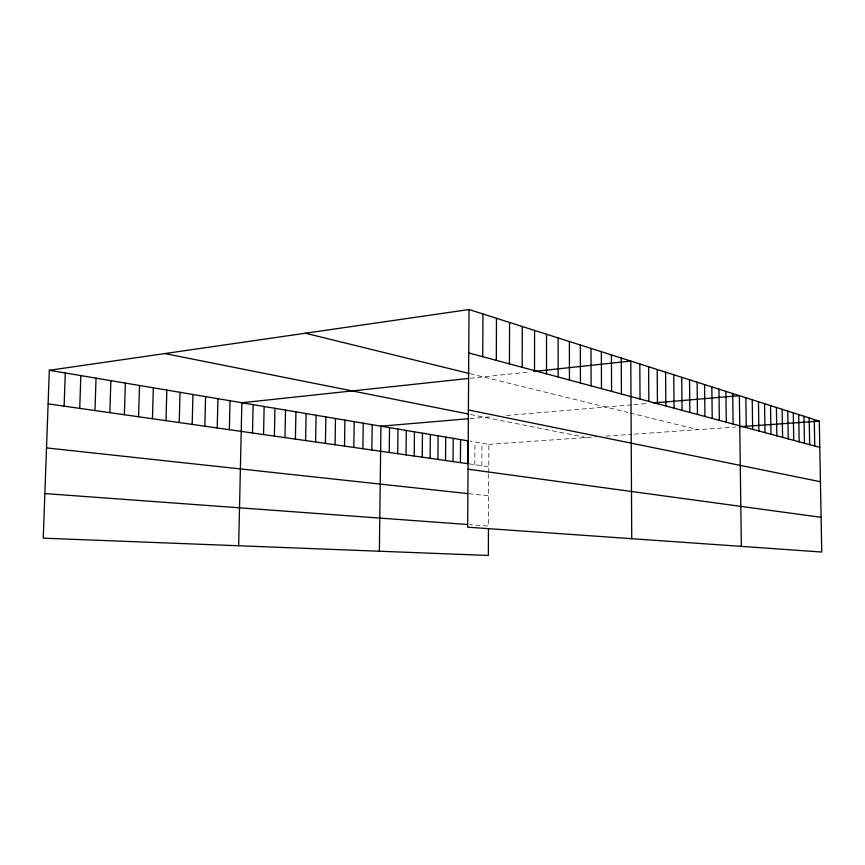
<?xml version="1.0" encoding="UTF-8"?>
<svg xmlns="http://www.w3.org/2000/svg" width="865" height="865" viewBox="0 0 865 865"><rect width="100%" height="100%" fill="white"/><g stroke="black" fill="none" stroke-linecap="round" stroke-linejoin="round"><path stroke-width="0.65" stroke-dasharray="4.33 3.24" d="M474.82 464.678L474.95 442.026M481.848 465.684L481.967 443.215M488.725 473.955L488.487 526.039L469.695 524.666M488.736 472.733L488.866 444.372L470.203 441.226M470.203 378.275L529.867 371.885M470.063 418.595L492.509 416.681M506.598 415.481L631.428 404.852M634.002 404.636L648.404 403.414M488.866 444.372L596.753 436.793M606.03 436.133L631.915 434.317M634.359 434.144L735.542 427.029M468.689 493.688L488.628 495.85M468.873 463.835L488.768 466.668M470.571 414.476L586.265 437.528M470.052 373.68L627.698 412.41M630.034 412.983L697.936 429.667"/><path stroke-width="1.3" d="M546.507 373.853L546.529 334.225M522.168 367.311L522.265 326.494M534.516 370.631L534.581 330.419M496.305 360.348L496.478 318.288M509.431 363.884L509.572 322.45M469.025 309.54L467.673 527.185L821.75 552.021L819.296 421.136L469.025 309.54L49.327 370.285L43.25 538.171L488.347 555.46L488.466 528.483M482.746 356.704L482.973 313.973M445.54 460.504L445.713 437.106M453.044 461.575L453.206 438.36M460.418 462.624L460.58 439.604M422.239 457.185L422.466 433.181M430.143 458.309L430.348 434.511M437.906 459.412L438.101 435.819M397.716 453.693L397.986 429.062M406.031 454.871L406.291 430.456M414.205 456.039L414.454 431.83M371.842 450.005L372.177 424.704M379.378 551.232L380.935 426.186L468.733 418.703M389.239 452.482L389.531 427.634M353.796 447.432L354.163 421.666M362.9 448.73L363.246 423.201M325.435 443.388L325.867 416.898M335.069 444.761L335.479 418.519M344.519 446.113L344.908 420.109M305.615 440.566L306.091 413.567M315.617 441.993L316.071 415.254M284.996 437.625L285.526 410.096M295.408 439.106L295.917 411.848M263.555 434.565L264.139 406.496M274.389 436.111L274.94 408.312M238.664 545.761L241.865 402.744L467.619 378.556M252.504 432.997L253.121 404.636M217.234 427.97L217.937 398.711M229.366 429.7L230.036 400.744M192.181 424.401L192.949 394.494M204.843 426.207L205.589 396.624M165.983 420.66L166.837 390.093M179.228 422.553L180.039 392.321M138.573 416.757L139.503 385.487M152.435 418.736L153.321 387.812M124.376 414.735L125.349 383.098M94.977 410.54L96.037 378.156M109.855 412.659L110.871 380.654M79.731 408.367L80.845 375.594M64.118 406.15L65.286 372.977M533.889 371.453L630.79 361.073L631.742 538.69M653.713 402.96L739.359 395.662L741.337 546.377M739.521 426.748L819.296 421.136M44.861 493.569L467.305 524.482M46.515 447.908L467.5 493.558M468.041 469.208L821.101 517.313M48.116 403.868L467.684 463.662L467.824 440.826L49.327 370.285M164.815 353.569L468.16 414M468.408 409.967L820.431 481.729M305.399 333.22L468.841 373.377M468.754 352.942L819.782 447.367M814.289 419.536L814.776 446.016M809.186 417.914L809.672 444.642M803.985 416.26L804.472 443.248M798.687 414.573L799.163 441.82M793.281 412.843L793.746 440.361M787.766 411.091L788.231 438.879M782.144 409.296L782.598 437.366M776.402 407.469L776.857 435.819M770.553 405.609L770.985 434.241M764.574 403.696L765.006 432.63M758.464 401.749L758.886 430.986M752.236 399.771L752.647 429.31M745.868 397.738L746.268 427.591M732.709 393.543L733.098 424.045M725.908 391.38L726.286 422.217M718.966 389.164L719.323 420.347M711.863 386.904L712.209 418.433M704.586 384.59L704.932 416.465M697.147 382.222L697.471 414.465M689.535 379.789L689.848 412.41M681.739 377.313L682.042 410.313M673.759 374.761L674.04 408.161M665.585 372.155L665.845 405.955M657.205 369.496L657.454 403.696M648.62 366.76L648.847 401.382M639.819 363.949L640.024 399.014M621.243 358.034L621.405 394.007M611.436 354.91L611.577 391.358M601.359 351.698L601.478 388.644M591 348.4L591.098 385.855M580.35 345.005L580.426 382.979M569.397 341.513L569.44 380.027M558.13 337.923L558.141 376.989"/></g></svg>
